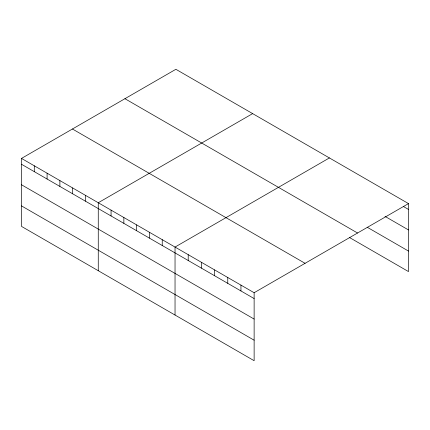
<?xml version="1.0" encoding="UTF-8"?>
<svg xmlns="http://www.w3.org/2000/svg" width="430" height="430" viewBox="0 0 430 430"><rect width="100%" height="100%" fill="white"/><g stroke="black" fill="none" stroke-linecap="round" stroke-linejoin="round"><path stroke-width="0.64" d="M21.5 158.417L254.13 292.728L254.13 360.706L21.5 226.4L21.5 158.417L175.87 69.294L408.5 203.6L408.5 271.583L349.466 237.5M252.641 113.617L98.266 202.74L98.266 270.723M329.407 157.934L175.037 247.062L175.037 315.045M254.13 292.728L408.5 203.6M403.34 206.464L408.5 209.442M385 216.381L408.5 229.948M367.236 227.25L408.5 251.077M124.931 98.706L357.556 233.012M72.444 129.005L305.069 263.316M21.5 164.26L254.13 298.565M21.5 184.766L254.13 319.071M21.5 205.895L254.13 340.2M240.945 285.117L240.945 290.954M227.766 277.506L227.766 283.343M214.581 269.895L214.581 275.732M201.401 262.284L201.401 268.121M188.216 254.673L188.216 260.51M162.239 239.677L162.239 245.514M149.447 232.286L149.447 238.129M136.649 224.901L136.649 230.743M123.856 217.516L123.856 223.353M111.064 210.125L111.064 215.968M85.473 195.354L85.473 201.192M72.681 187.964L72.681 193.806M59.883 180.578L59.883 186.421M47.09 173.193L47.09 179.03M34.292 165.808L34.292 171.645"/></g></svg>
